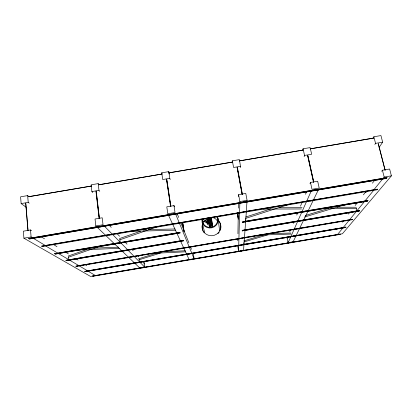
<?xml version="1.0" encoding="UTF-8"?>
<svg xmlns="http://www.w3.org/2000/svg" width="412" height="412" viewBox="0 0 412 412"><rect width="100%" height="100%" fill="white"/><g stroke="black" fill="none" stroke-linecap="round" stroke-linejoin="round"><path stroke-width="0.62" d="M237.739 245.233L238.368 250.146M237.817 240.747L237.848 238.826M237.935 233.707L238.285 213.215M238.373 208.091L238.45 203.61M238.569 196.565L238.6 194.644L245.784 193.424L247.082 200.32L246.325 211.032M240.654 167.571L239.434 159.614L232.363 160.819L232.399 162.73M238.6 194.644L239.872 201.545L238.589 251.356L243.528 250.522L246.325 211.907M207.736 219.153L207.54 218.066M241.082 251.124L241.308 250.743L340.188 234.109L339.905 234.454L93.091 276.251L92.705 276.019L142.042 267.558L142.547 267.81M241.504 245.15L241.617 244.687L345.992 227.12L345.673 227.506L85.196 271.626L84.764 271.374L136.835 262.434L137.268 262.805L345.673 227.506M241.705 238.383L241.962 237.915L352.476 219.313L352.121 219.74L76.38 266.461L75.896 266.178L131.021 256.712L131.624 257.031M242.215 230.864L242.344 230.293L359.655 210.414L359.372 211.011L242.215 230.864L359.372 211.011M242.642 222.305L242.781 221.661L367.916 200.448L367.586 201.123L242.642 222.305L367.586 201.123M242.967 212.474L243.281 211.794L377.49 189.19L376.965 189.824L42.405 246.561L41.689 246.144L108.598 234.639L109.422 235.123M243.626 202.611L243.791 201.798L387.069 177.66L386.471 178.375L29.417 238.955L28.603 238.476L100.013 226.188L100.755 226.852L243.755 202.513M207.267 220.518L207.277 220.188M207.205 219.89L207.334 219.21M207.334 219.23L207.427 218.793M210.347 217.757L210.949 217.757M302.496 150.638L303.083 148.799L310.154 147.599L311.642 154.237L304.54 155.442L304.133 156.653M207.112 218.957L205.341 220.327M207.272 220.502L207.087 220.904M206.057 222.799L206.896 221.084L206.057 222.799L204.98 220.662M203.497 219.009L202.426 221.677L204.944 221.028M208.796 218.123L208.261 218.169M287.02 238.162L287.519 236.977M289.765 231.642L290.517 229.865M293.262 223.345L293.761 222.156M296.753 215.043L297.752 212.674M300.497 206.155L301.996 202.596M305.488 194.299L306.487 191.93M309.984 183.628L310.483 182.444L317.673 181.223L319.207 188.083L311.992 189.309L310.483 182.444M318.368 189.808L292.942 242.153L288.003 242.987L311.209 191.06M180.121 232.904L55.234 254.075L54.611 253.71L117.065 242.977L117.652 243.492L180.121 232.904L179.766 232.342L117.245 243.09M183.587 240.804L66.466 260.652L65.915 260.332L124.481 250.269L125.006 250.733L183.587 240.804L183.268 240.309L124.645 250.378M208.117 218.324L208.297 219.395M100.219 226.327L171.716 214.024L172.159 214.74M108.789 234.763L175.77 223.242L176.305 223.778M131.176 256.81L186.353 247.334L186.76 247.689M136.985 262.526L189.098 253.581L189.371 253.983M171.907 214.163L243.657 201.988M142.176 267.646L191.554 259.169L191.904 259.452M175.945 223.376L243.157 211.974M372.845 138.406L373.859 136.774L380.94 135.569L382.655 142.171L379.081 147.465M205.356 220.317L205.063 220.904M186.497 247.437L241.859 238.059M374.853 144.458L375.553 143.376L373.859 136.774M189.237 253.674L241.52 244.821M191.683 259.261L241.221 250.872M297.15 228.562L296.934 229.026M336.357 229.803L337.531 228.284M342.233 222.202L343.021 221.187M348.506 214.096L349.685 212.571M355.17 205.48L357.523 202.436M363.405 194.835L366.144 191.286M372.412 183.185L374.724 180.198M381.661 171.232L382.429 170.233L389.628 169.013L391.4 175.836L342.393 233.779L338.685 234.407M290.687 242.38L290.439 242.828L290.676 242.385M337.85 234.119L373.679 190.303M374.008 189.582L384.18 177.062L391.4 175.836M300.739 220.878L300.987 220.358L300.729 220.878M305.055 211.65L305.333 211.057L305.04 211.65M207.942 218.2L208.215 218.37M85.196 271.626L137.268 262.805M66.466 260.652L125.006 250.733M55.234 254.075L117.652 243.492M29.417 238.955L100.755 226.852M68.201 256.053L86.628 249.605M119.459 238.6L140.559 231.235M143.572 230.179L144.777 229.762M68.521 257.186L100.41 246.082M119.81 239.805L157.42 226.734M245.701 217.036L271.07 208.807M245.464 218.437L288.328 204.594M138.38 258.89L157.884 252.736M160.613 252.443L161.004 252.319M139.282 259.704L160.706 252.978L185.374 251.82M305.4 215.528L328.549 208.446M304.535 217.031L345.709 204.491M243.863 240.876L264.509 234.706M244.167 241.88L267.96 234.804L290.996 234.067M202.426 221.677L204.275 221.259M207.267 220.641L207.056 220.698A0.845 0.793 36.1 0 1 206.628 220.652M29.164 196.802L27.65 195.607L20.6 196.802L21.141 203.59L26.317 207.354M98.973 184.633L98.18 183.618L91.124 184.818L91.897 191.57L92.731 192.548M170.238 179.534L169.801 178.334L162.714 179.539L161.715 172.824L168.776 171.624L169.631 174.034M28.377 196.725L91.649 185.972M98.612 184.787L161.947 174.024M168.915 172.839L232.306 162.071M239.279 160.886L302.727 150.102M310.025 148.861L373.591 138.061M28.459 196.766L91.49 186.059M98.72 184.828L161.808 174.106M168.415 172.983L232.821 162.04M239.439 160.917L303.268 150.071M310.241 148.887L373.499 138.133M21.141 203.59L28.217 202.39L29.242 203.168M91.897 191.57L98.973 190.365L99.776 191.359M240.685 166.288L233.594 167.493L232.363 160.819M375.553 143.376L382.655 142.171M31.59 230.643L30.514 229.963L23.35 231.178L23.911 238.188L90.532 276.431L94.842 275.7M173.962 205.614L166.783 206.834L167.818 213.771L175.023 212.546L173.962 205.614L174.436 206.798M23.911 238.188L31.101 236.967L45.099 245.367M95.831 225.982L103.026 224.761L102.207 217.793L95.033 219.009L95.831 225.982L139.848 268.078L142.933 267.558M239.872 201.545L247.082 200.32M28.603 238.476L387.069 177.66M244.383 202.405L386.471 178.375M41.689 246.144L377.49 189.19M54.611 253.71L179.931 232.466M242.668 221.826L368.04 200.572M65.915 260.332L183.417 240.417M242.235 230.447L359.769 210.527M75.896 266.178L352.476 219.313M84.764 271.374L345.992 227.12M139.55 267.79L144.499 266.95L143.84 262.058M293.128 241.782L288.168 242.622L287.179 237.775M92.705 276.019L340.188 234.109M207.689 220.451L208.91 220.214L208.276 219.39M152.208 253.375L160.464 252.989M163.909 251.747L185.328 250.769M76.998 250.048L119.403 248.328M93.879 248.148L118.733 247.169M267.455 234.284L267.867 234.268M259.39 235.077L267.743 234.809M271.178 233.63L290.939 233.022M145.312 229.669L146.574 229.638M148.475 229.597L175.012 228.99M132.309 231.281L175.697 230.231M322.864 208.477L356.267 208.41M262.887 209.064L301.496 208.966M337.15 207.241L356.195 207.236M279.094 207.736L302.063 207.71M208.457 219.462L207.983 219.256M296.918 229.026L297.134 228.562M207.751 218.185L208.039 218.308M78.486 265.41L45.66 245.938M79.583 266.064L94.915 275.267M41.282 236.771L44.511 238.816M53.72 244.64L56.974 246.7M65.101 251.84L68.356 253.9M76.488 259.045L78.11 260.07M85.701 264.87L86.783 265.56M208.065 218.448L208.807 218.674L209.682 218.288A1.076 0.577 -3.6 0 0 209.662 217.897L209.543 217.788M207.71 219.215L206.978 218.612M104.375 226.131L144.787 267.244L144.622 266.023M109.087 225.112L111.24 227.393M117.369 233.918L119.562 236.246M124.826 241.844L127.02 244.177M131.845 249.306L133.158 250.707M137.984 255.837L138.865 256.769M143.247 261.435L144.128 262.367M207.519 221.156L208.199 222.207M207.576 220.92L208.611 222.526M168.632 215.517L189.201 259.72L194.14 258.885L175.754 214.328M177.278 213.88L178.695 217.423M180.827 222.738L188.876 242.807M190.529 246.937L191.477 249.301M193.362 254.003L194.042 258.278M161.715 172.824L162.189 174.018M207.457 220.281L207.056 218.829M207.277 220.209L207.205 219.869M378.329 143.7L385.163 170.249M378.242 143.737L385.035 170.141M382.429 170.233L384.18 177.062M365.743 191.214L366.047 192.461M365.635 191.142L365.938 192.383M202.143 222.228L204.728 232.801M209.1 218.489L210.676 226.78M356.241 207.998L356.941 211.006M307.908 155.664L313.687 181.733M307.821 155.803L313.671 182.13M307.625 155.71L313.537 182.403M303.083 148.799L304.54 155.442M206.773 221.589L207.298 224.097M206.953 221.708L207.473 224.21M206.855 221.661L207.38 224.164M287.756 241.782L288.003 242.987M207.56 220.554L208.199 223.706M208.142 220.672L209.384 226.919M208.333 220.729L209.559 226.935M209.718 222.037L209.955 223.278M209.085 219.344L209.322 220.59M209.559 221.836L210.506 226.821M237.451 167.756L242.38 194.232M237.271 167.663L242.261 194.5M237.034 167.179L242.076 194.284M245.382 219.704L245.681 221.316M237.415 212.973L238.327 217.963M243.739 242.766L244.033 244.393M237.291 212.978L238.321 218.618M237.183 213.014L238.321 219.246M210.202 217.469L211.758 226.337M210.022 217.485L211.588 226.348M211.186 217.989L211.392 219.508M211.613 220.523L212.571 226.456M211.366 217.953L212.747 226.193M182.789 222.882L184.154 231.647M182.681 222.887L184.051 231.698M182.557 222.923L183.824 231.06M168.776 171.624L169.801 178.334M166.752 179.117L170.872 206.366M166.695 179.653L170.769 206.633M166.453 179.168L170.568 206.417M139.117 259.369L139.488 262.104M144.21 262.974L144.375 264.195M119.835 239.331L120.252 242.58M218.102 218.679L219.632 230.921M98.18 183.618L98.973 190.365M96.238 191.096L99.426 218.494M96.181 191.632L99.338 218.757M95.934 191.147L99.122 218.545M68.407 256.784L68.732 259.854M27.65 195.607L28.217 202.39M30.514 229.963L31.101 236.967M25.781 203.07L28.047 230.607M25.735 203.6L27.923 230.236M209.142 218.648A0.603 0.587 -10.9 0 1 209.08 218.963M211.181 217.763A0.633 0.613 -10 0 1 210.11 217.778M217.294 216.336A8.183 7.931 -10.4 0 1 211.778 227.815A8.183 7.931 -10.4 0 1 201.875 219.761M217.103 217.299A7.601 7.365 -10.4 0 1 211.263 227.331A7.601 7.365 -10.4 0 1 202.457 219.781M203.502 224.174A7.359 7.148 -10.4 0 1 204.666 220.641M211.953 217.371A7.359 7.148 -10.4 0 1 217.69 221.764M218.751 221.208A9.363 9.105 -10.4 0 1 220.302 230.179M219.153 232.296A9.363 9.105 -10.4 0 1 217.938 233.655M203.904 232.425A9.363 9.105 -10.4 0 1 202.992 230.88M202.761 230.329A9.363 9.105 -10.4 0 1 202.792 223.912M218.695 220.724A9.399 9.131 -10.4 0 1 218.576 232.492A9.399 9.131 -10.4 0 1 206.649 234.516A9.399 9.131 -10.4 0 1 202.678 223.438M293.632 235.994L293.468 236.349L293.632 235.994M310.159 200.613C309.335 202.091 310.921 200.17 310.159 200.613M315.185 189.855L314.871 190.524L315.474 189.803L315.185 189.855"/></g></svg>
